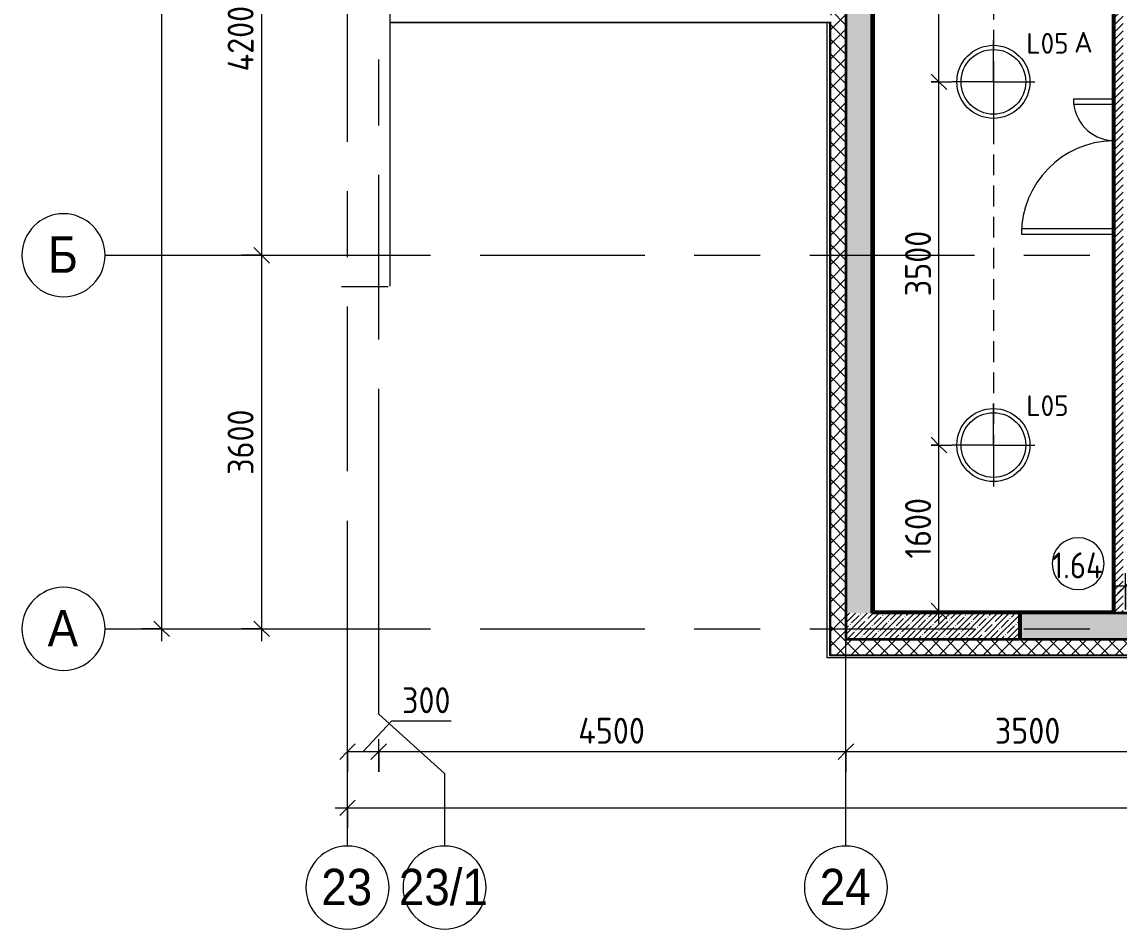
# Model space of a CAD drawing. Header units: millimetres. Extents: x 81425 to 274970, y -8553 to 29000.
# Drawn here: x 81425 to 91990, y -2893 to 5848 of the extents above; entities that cross this region are included whole.
import ezdxf

# ---------------------------------------------------------------- set-up
doc = ezdxf.new("R2010")
doc.units = ezdxf.units.MM
doc.linetypes.add('ADSK_Штрих_ш2 п1', pattern=[300, 200, -100])
doc.linetypes.add('Осевая', pattern=[3175, 635, -476.25, 1587.5, -476.25])
for name, color, linetype, lineweight in [('A-ANNO-DIMS', 7, 'Continuous', 9), ('A-ANNO-DIMS-100', 7, 'Continuous', 9), ('A-ANNO-NOTE', 7, 'Continuous', 9), ('A-AREA-IDEN', 7, 'Continuous', 9), ('A-DETL-2', 7, 'ADSK_Штрих_ш2 п1', 9), ('A-DETL-GENF', 7, 'Continuous', 9), ('A-DOOR', 7, 'Continuous', 9), ('A-DOOR-1', 7, 'Continuous', 13), ('A-GLAZ', 7, 'Continuous', 9), ('A-GLAZ-1', 7, 'Continuous', 13), ('A-WALL', 7, 'Continuous', 9), ('E-LITE-EQPM-IDEN', 7, 'Continuous', 9), ('I-WALL', 7, 'Continuous', 9), ('Оси', 7, 'Continuous', 9), ('Оси-1', 7, 'Continuous', 20), ('Оси-2', 7, 'Осевая', 9)]:
    doc.layers.add(name, color=color, linetype=linetype, lineweight=lineweight)
for name, color, linetype, lineweight, true_color in [('A-WALL-1', 7, 'Continuous', 35, 0x3c3c3c), ('A-WALL-2', 7, 'Continuous', 25, 0x3c3c3c), ('A-WALL-4', 7, 'Continuous', 13, 0x3c3c3c), ('A-WALL-FNSH-1', 7, 'Continuous', 9, 0x3c3c3c), ('A-WALL-FNSH-2', 7, 'Continuous', 13, 0x3c3c3c), ('G-ANNO-TEXT-1', 1, 'Continuous', 9, 0xff0000)]:
    doc.layers.add(name, color=color, linetype=linetype, lineweight=lineweight, true_color=true_color)
doc.styles.add('Arial', font='arial.ttf', dxfattribs={"width": 0.9, "height": 350})
doc.styles.add('GOST Common', font='GOST_Common.ttf', dxfattribs={"height": 200})
doc.styles.add('GOST Common_1', font='GOST_Common.ttf', dxfattribs={"width": 0.9, "height": 250})
doc.styles.add('ISOCPEUR', font='isocpeur.ttf', dxfattribs={"width": 0.9, "height": 250})
doc.styles.add('ISOCPEUR_1', font='isocpeur.ttf', dxfattribs={"height": 200})
doc.dimstyles.new('ISO-2_5_0_9К_БОЛЬШОЙ', dxfattribs={"dimscale": 304.8, "dimtxt": 248.995294, "dimasz": 0.492126, "dimexe": 0.393701, "dimexo": 0.984252, "dimgap": 0, "dimtad": 1, "dimdec": 0, "dimrnd": 10, "dimzin": 0, "dimdsep": 46, "dimtxsty": 'ISOCPEUR', "dimblk1": 'OBLIQUE', "dimblk2": 'OBLIQUE', "dimsah": 1, "dimcen": 0.09, "dimdle": 0.393701, "dimazin": 0, "dimtfac": 1, "dimtdec": 4, "dimtix": 1, "dimtmove": 1, "dimatfit": 3, "dimfxl": 1, "dimtvp": 1, "dimtolj": 1, "dimtzin": 0, "dimarcsym": 2})
doc.dimstyles.new('ISO-2_5_0_9К_БОЛЬШОЙ_1', dxfattribs={"dimscale": 304.8, "dimtxt": 248.995294, "dimasz": 0.492126, "dimexe": 0.393701, "dimexo": 0.984252, "dimgap": 0, "dimtad": 1, "dimdec": 0, "dimrnd": 10, "dimzin": 0, "dimdsep": 46, "dimtxsty": 'ISOCPEUR', "dimblk1": 'OBLIQUE', "dimblk2": 'OBLIQUE', "dimsah": 1, "dimcen": 0.09, "dimdle": 0.393701, "dimazin": 0, "dimtfac": 1, "dimtdec": 4, "dimtix": 1, "dimtmove": 0, "dimatfit": 3, "dimfxl": 1, "dimtvp": 1, "dimtolj": 1, "dimtzin": 0, "dimarcsym": 2})
doc.dimstyles.new('ISO-2_5_0_9К_БОЛЬШОЙ_2', dxfattribs={"dimscale": 304.8, "dimtxt": 248.995294, "dimasz": 0.492126, "dimexe": 0.393701, "dimexo": 0.984252, "dimgap": 0, "dimtad": 1, "dimdec": 0, "dimrnd": 10, "dimzin": 0, "dimdsep": 46, "dimtxsty": 'ISOCPEUR', "dimblk1": 'OBLIQUE', "dimblk2": 'OBLIQUE', "dimsah": 1, "dimcen": 0.09, "dimdle": 0.393701, "dimazin": 0, "dimtfac": 1, "dimtdec": 4, "dimtix": 1, "dimtmove": 2, "dimatfit": 3, "dimfxl": 1, "dimtvp": 1, "dimtolj": 1, "dimtzin": 0, "dimarcsym": 2})
pattern_1 = [(45, (0, 0), (-70.71068, 70.71068), []), (135, (0, 0), (-70.71068, -70.71068), [])]
pattern_2 = [(45, (0, 0), (-57.024626, 57.024626), []), (45, (57.025, 0), (-57.024626, 57.024626), [100.806, -20.161, 3.353, -16.808])]
pattern_3 = [(0, (0, 0), (121.92, 30.48), [10.058, -81.382, 10.058, -81.382, -487.68]), (0, (0, 0), (121.92, 30.48), [-182.88, 10.058, -172.822, 10.058, -81.382, -213.36]), (0, (0, 0), (121.92, 30.48), [-457.2, 10.058, -50.902, 10.058, -142.342]), (120, (45.72, 15.24), (-87.356454, 90.345817), [10.058, -81.382, 10.058, -81.382, -487.68]), (120, (45.72, 15.24), (-87.356454, 90.345817), [-182.88, 10.058, -172.822, 10.058, -81.382, -213.36]), (120, (45.72, 15.24), (-87.356454, 90.345817), [-457.2, 10.058, -50.902, 10.058, -142.342]), (240, (60.96, 76.2), (-34.563546, -120.825817), [10.058, -81.382, 10.058, -81.382, -487.68]), (240, (60.96, 76.2), (-34.563546, -120.825817), [-182.88, 10.058, -172.822, 10.058, -81.382, -213.36]), (240, (60.96, 76.2), (-34.563546, -120.825817), [-457.2, 10.058, -50.902, 10.058, -142.342])]

# ---------------------------------------------------------------- blocks, each defined once
blk = doc.blocks.new('110_Дверь_СКБ_2Ст - Д-5_п_ Из игровой в коридор-32215844-План расстановки осветительного оборудования 1 этажа в осях 23-33')
at = {"layer": 'A-DOOR'}
for centre, radius, start, end in [((-638, 40), 900, 1.2776, 90), ((662, 40), 400, 90, 177.1167)]:
    blk.add_arc(centre, radius, start, end, dxfattribs=at)
at = {"layer": 'A-DOOR-1'}
for p, q in [((-638, 940), (-638, 60)), ((-588, 940), (-638, 940)), ((-588, 60), (-588, 940)), ((662, 440), (612, 440)), ((612, 440), (612, 60)), ((662, 60), (662, 440))]:
    blk.add_line(p, q, dxfattribs=at)
blk = doc.blocks.new('120_Окно_СКБ_1Ст - 120_Окно_СКБ_1Ст 900х2500_h_ с форточкой-22876038-План расстановки осветительного оборудования 1 этажа в осях 23-33')
at = {"layer": 'A-GLAZ-1'}
blk.add_line((450, -127), (440, -127), dxfattribs=at)
blk = doc.blocks.new('DET_L_Линия разрыва - М100-30654842-План расстановки осветительного оборудования 1 этажа в осях 23-33')
at = {"layer": 'A-DETL-GENF'}
blk.add_line((24080, 0), (12340, 0), dxfattribs=at)
blk = doc.blocks.new('Ось сетки - D8-29747960-План расстановки осветительного оборудования 1 этажа в осях 23-33')
at = {"layer": 'Оси-1'}
for start, end in [(360, 180), (180, 360)]:
    blk.add_arc((0, 0), 4, start, end, dxfattribs=at)
blk = doc.blocks.new('DIMBLOCK1-План расстановки осветительного оборудования 1 этажа в осях 23-33')
at = {"layer": 'A-ANNO-DIMS-100'}
for p, q in [((84985, -890), (84710, -1183)), ((85559, -890), (84985, -890)), ((84560, -1377), (84560, -1063)), ((84860, -1377), (84860, -1063)), ((84560, -1183), (84860, -1183)), ((84560, -1183), (84560, -1377)), ((84860, -1183), (84860, -1377))]:
    blk.add_line(p, q, dxfattribs=at)
at = {"layer": 'A-ANNO-DIMS-100', "lineweight": 20}
for p, q in [((84560, -1183), (84635, -1108)), ((84860, -1183), (84935, -1108)), ((84560, -1183), (84485, -1258)), ((84860, -1183), (84785, -1258))]:
    blk.add_line(p, q, dxfattribs=at)
at = {"layer": 'A-ANNO-DIMS-100', "color": 0, "insert": (85085, -563), "char_height": 250, "width": 568.86, "attachment_point": 1, "line_spacing_factor": 1.149209, "style": 'ISOCPEUR'}
blk.add_mtext('300', dxfattribs=at)
blk = doc.blocks.new('_Oblique')
at = {"color": 0, "linetype": 'ByBlock', "lineweight": -2}
blk.add_line((-0.5, -0.5), (0.5, 0.5), dxfattribs=at)
blk = doc.blocks.new('DIMBLOCK2-План расстановки осветительного оборудования 1 этажа в осях 23-33')
at = {"layer": 'A-ANNO-DIMS-100'}
for p, q in [((84860, -1377), (84860, -1063)), ((89360, -1377), (89360, -1063)), ((84860, -1183), (89360, -1183)), ((84860, -1183), (84860, -1377)), ((89360, -1183), (89360, -1377))]:
    blk.add_line(p, q, dxfattribs=at)
at = {"layer": 'A-ANNO-DIMS-100', "lineweight": 20}
for p, q in [((84860, -1183), (84935, -1108)), ((89360, -1183), (89435, -1108)), ((84860, -1183), (84785, -1258)), ((89360, -1183), (89285, -1258))]:
    blk.add_line(p, q, dxfattribs=at)
at = {"layer": 'A-ANNO-DIMS-100', "color": 0, "insert": (86782, -857), "char_height": 250, "width": 787.21, "attachment_point": 1, "line_spacing_factor": 1.149209, "style": 'ISOCPEUR'}
blk.add_mtext('4500', dxfattribs=at)
blk = doc.blocks.new('DIMBLOCK3-План расстановки осветительного оборудования 1 этажа в осях 23-33')
at = {"layer": 'A-ANNO-DIMS-100'}
for p, q in [((89360, -1377), (89360, -1063)), ((92860, -1377), (92860, -1063)), ((89360, -1183), (92860, -1183)), ((89360, -1183), (89360, -1377)), ((92860, -1183), (92860, -1377))]:
    blk.add_line(p, q, dxfattribs=at)
at = {"layer": 'A-ANNO-DIMS-100', "lineweight": 20}
for p, q in [((89360, -1183), (89435, -1108)), ((92860, -1183), (92935, -1108)), ((89360, -1183), (89285, -1258)), ((92860, -1183), (92785, -1258))]:
    blk.add_line(p, q, dxfattribs=at)
at = {"layer": 'A-ANNO-DIMS-100', "color": 0, "insert": (90794, -857), "char_height": 250, "width": 758.48, "attachment_point": 1, "line_spacing_factor": 1.149209, "style": 'ISOCPEUR'}
blk.add_mtext('3500', dxfattribs=at)
blk = doc.blocks.new('DIMBLOCK23-План расстановки осветительного оборудования 1 этажа в осях 23-33')
at = {"layer": 'A-ANNO-DIMS-100', "lineweight": 20}
for p, q in [((83732, 7800), (83657, 7875)), ((83732, 7800), (83807, 7725)), ((83732, 3600), (83657, 3675)), ((83732, 3600), (83807, 3525))]:
    blk.add_line(p, q, dxfattribs=at)
at = {"layer": 'A-ANNO-DIMS-100'}
for p, q in [((83538, 7800), (83852, 7800)), ((83732, 7800), (83538, 7800)), ((83732, 7800), (83732, 3600)), ((83538, 3600), (83852, 3600)), ((83732, 3600), (83538, 3600))]:
    blk.add_line(p, q, dxfattribs=at)
at = {"layer": 'A-ANNO-DIMS-100', "color": 0, "insert": (83405, 5372), "char_height": 250, "width": 787.21, "attachment_point": 1, "rotation": 90, "line_spacing_factor": 1.149209, "style": 'ISOCPEUR'}
blk.add_mtext('4200', dxfattribs=at)
blk = doc.blocks.new('DIMBLOCK24-План расстановки осветительного оборудования 1 этажа в осях 23-33')
at = {"layer": 'A-ANNO-DIMS-100'}
for p, q in [((83538, 3600), (83852, 3600)), ((83732, 3600), (83538, 3600)), ((83732, 3600), (83732, -120)), ((83538, 0), (83852, 0)), ((83732, 0), (83538, 0))]:
    blk.add_line(p, q, dxfattribs=at)
at = {"layer": 'A-ANNO-DIMS-100', "lineweight": 20}
for p, q in [((83732, 3600), (83657, 3675)), ((83732, 3600), (83807, 3525)), ((83732, 0), (83657, 75)), ((83732, 0), (83807, -75))]:
    blk.add_line(p, q, dxfattribs=at)
at = {"layer": 'A-ANNO-DIMS-100', "color": 0, "insert": (83405, 1484), "char_height": 250, "width": 758.48, "attachment_point": 1, "rotation": 90, "line_spacing_factor": 1.149209, "style": 'ISOCPEUR'}
blk.add_mtext('3600', dxfattribs=at)
blk = doc.blocks.new('DIMBLOCK25-План расстановки осветительного оборудования 1 этажа в осях 23-33')
at = {"layer": 'A-ANNO-DIMS-100', "lineweight": 20}
for p, q in [((82770, 27000), (82695, 27075)), ((82770, 27000), (82845, 26925)), ((82770, 0), (82695, 75)), ((82770, 0), (82845, -75))]:
    blk.add_line(p, q, dxfattribs=at)
at = {"layer": 'A-ANNO-DIMS-100'}
for p, q in [((82770, 27120), (82770, -120)), ((82576, 27000), (82890, 27000)), ((82770, 27000), (82576, 27000)), ((82576, 0), (82890, 0)), ((82770, 0), (82576, 0))]:
    blk.add_line(p, q, dxfattribs=at)
at = {"layer": 'A-ANNO-DIMS-100', "color": 0, "insert": (82443, 13572), "char_height": 250, "width": 948.1, "attachment_point": 1, "rotation": 90, "line_spacing_factor": 1.149209, "style": 'ISOCPEUR'}
blk.add_mtext('27000', dxfattribs=at)
blk = doc.blocks.new('DIMBLOCK33-План расстановки осветительного оборудования 1 этажа в осях 23-33')
at = {"layer": 'A-ANNO-DIMS-100', "lineweight": 20}
for p, q in [((90255, 1771), (90180, 1846)), ((90255, 1771), (90330, 1696)), ((90255, 171), (90180, 246)), ((90255, 171), (90330, 96))]:
    blk.add_line(p, q, dxfattribs=at)
at = {"layer": 'A-ANNO-DIMS-100'}
for p, q in [((90182, 1771), (90375, 1771)), ((90255, 1771), (90182, 1771)), ((90255, 51), (90255, 1771)), ((90449, 171), (90135, 171)), ((90255, 171), (90449, 171))]:
    blk.add_line(p, q, dxfattribs=at)
at = {"layer": 'A-ANNO-DIMS-100', "color": 0, "insert": (89929, 677), "char_height": 250, "width": 706.76, "attachment_point": 1, "rotation": 90, "line_spacing_factor": 1.149209, "style": 'ISOCPEUR'}
blk.add_mtext('1600', dxfattribs=at)
blk = doc.blocks.new('DIMBLOCK34-План расстановки осветительного оборудования 1 этажа в осях 23-33')
at = {"layer": 'A-ANNO-DIMS-100', "lineweight": 20}
for p, q in [((90255, 5271), (90180, 5346)), ((90255, 5271), (90330, 5196)), ((90255, 1771), (90180, 1846)), ((90255, 1771), (90330, 1696))]:
    blk.add_line(p, q, dxfattribs=at)
at = {"layer": 'A-ANNO-DIMS-100'}
for p, q in [((90182, 5271), (90375, 5271)), ((90255, 5271), (90182, 5271)), ((90255, 1771), (90255, 5271)), ((90182, 1771), (90375, 1771)), ((90255, 1771), (90182, 1771))]:
    blk.add_line(p, q, dxfattribs=at)
at = {"layer": 'A-ANNO-DIMS-100', "color": 0, "insert": (89929, 3205), "char_height": 250, "width": 758.48, "attachment_point": 1, "rotation": 90, "line_spacing_factor": 1.149209, "style": 'ISOCPEUR'}
blk.add_mtext('3500', dxfattribs=at)
blk = doc.blocks.new('DIMBLOCK35-План расстановки осветительного оборудования 1 этажа в осях 23-33')
at = {"layer": 'A-ANNO-DIMS-100'}
for p, q in [((90255, 5271), (90255, 8891)), ((90182, 8771), (90375, 8771)), ((90255, 8771), (90182, 8771)), ((90182, 5271), (90375, 5271)), ((90255, 5271), (90182, 5271))]:
    blk.add_line(p, q, dxfattribs=at)
at = {"layer": 'A-ANNO-DIMS-100', "lineweight": 20}
for p, q in [((90255, 8771), (90180, 8846)), ((90255, 8771), (90330, 8696)), ((90255, 5271), (90180, 5346)), ((90255, 5271), (90330, 5196))]:
    blk.add_line(p, q, dxfattribs=at)
at = {"layer": 'A-ANNO-DIMS-100', "color": 0, "insert": (89929, 6705), "char_height": 250, "width": 758.48, "attachment_point": 1, "rotation": 90, "line_spacing_factor": 1.149209, "style": 'ISOCPEUR'}
blk.add_mtext('3500', dxfattribs=at)
blk = doc.blocks.new('DIMBLOCK38-План расстановки осветительного оборудования 1 этажа в осях 23-33')
at = {"layer": 'A-ANNO-DIMS-100'}
for p, q in [((92051, 185), (92051, 536)), ((93251, 462), (93251, 296)), ((93251, 416), (93251, 462)), ((91931, 416), (93251, 416)), ((92051, 416), (92051, 185))]:
    blk.add_line(p, q, dxfattribs=at)
at = {"layer": 'A-ANNO-DIMS-100', "lineweight": 20}
for p, q in [((92051, 416), (92126, 491)), ((93251, 416), (93326, 491)), ((92051, 416), (91976, 341)), ((93251, 416), (93176, 341))]:
    blk.add_line(p, q, dxfattribs=at)
at = {"layer": 'A-ANNO-DIMS-100', "color": 0, "insert": (92357, 742), "char_height": 250, "width": 706.76, "attachment_point": 1, "line_spacing_factor": 1.149209, "style": 'ISOCPEUR'}
blk.add_mtext('1200', dxfattribs=at)
blk = doc.blocks.new('Марка_Помещения - Номер-25198446-План расстановки осветительного оборудования 1 этажа в осях 23-33')
at = {"layer": 'A-AREA-IDEN'}
for start, end in [(360, 180), (180, 360)]:
    blk.add_arc((0, 0), 2.5, start, end, dxfattribs=at)
blk = doc.blocks.new('DIMBLOCK142-План расстановки осветительного оборудования 1 этажа в осях 23-33')
at = {"layer": 'A-ANNO-DIMS-100'}
for p, q in [((84560, -1919), (84560, -1605)), ((125010, -1919), (125010, -1605)), ((84440, -1725), (125130, -1725)), ((84560, -1725), (84560, -1919)), ((125010, -1725), (125010, -1919))]:
    blk.add_line(p, q, dxfattribs=at)
at = {"layer": 'A-ANNO-DIMS-100', "lineweight": 20}
for p, q in [((84560, -1725), (84635, -1650)), ((125010, -1725), (125085, -1650)), ((84560, -1725), (84485, -1800)), ((125010, -1725), (124935, -1800))]:
    blk.add_line(p, q, dxfattribs=at)
at = {"layer": 'A-ANNO-DIMS-100', "color": 0, "insert": (104366, -1398), "char_height": 250, "width": 1005.56, "attachment_point": 1, "line_spacing_factor": 1.149209, "style": 'ISOCPEUR'}
blk.add_mtext('40450', dxfattribs=at)

msp = doc.modelspace()

# ---------------------------------------------------------------- hatches: boundary and pattern name
at = {"layer": 'A-WALL'}
h = msp.add_hatch(dxfattribs=at)
h.set_pattern_fill('FP_4', color=256, style=0, pattern_type=2)
h.set_pattern_definition(pattern_1)
h.paths.add_polyline_path([(89360, -100), (89360, 7500), (89260, 7500), (89260, 7650), (89210, 7650), (89210, -100)])
h = msp.add_hatch(dxfattribs=at)
h.set_pattern_fill('FP_4', color=256, style=0, pattern_type=2)
h.set_pattern_definition(pattern_1)
h.paths.add_polyline_path([(124445.1, -250), (125080, -250), (125080, -100), (89210, -100), (89210, -250), (121782.2, -250)])
at = {"layer": 'I-WALL'}
h = msp.add_hatch(dxfattribs=at)
h.set_pattern_fill('FP_38', color=256, style=0, pattern_type=2)
h.set_pattern_definition(pattern_3)
h.paths.add_polyline_path([(89610, 150), (89630, 150), (89630, 10380), (89610, 10380), (89610, 2656.2)])
h = msp.add_hatch(dxfattribs=at)
h.set_pattern_fill('FP_38', color=256, style=0, pattern_type=2)
h.set_pattern_definition(pattern_3)
h.paths.add_polyline_path([(91930, 170), (91950, 170), (91950, 10400), (91930, 10400), (91930, 171)])
h = msp.add_hatch(dxfattribs=at)
h.set_pattern_fill('FP_2', color=256, style=0, pattern_type=2)
h.set_pattern_definition([(45, (0, 0), (-35.35534, 35.35534), [])])
h.paths.add_polyline_path([(91991, 150), (92030, 150), (92030, 10400), (91950, 10400), (91950, 150)])
h = msp.add_hatch(dxfattribs=at)
h.set_pattern_fill('FP_1', color=256, style=0, pattern_type=2)
h.set_pattern_definition(pattern_2)
h.paths.add_polyline_path([(89360, 150), (89610, 150), (89610, 7700), (89360, 7700), (89360, 2656.2)])
h = msp.add_hatch(dxfattribs=at)
h.set_pattern_fill('FP_1', color=256, style=0, pattern_type=2)
h.set_pattern_definition(pattern_2)
h.paths.add_polyline_path([(90493.1, -100), (91030, -100), (91030, 150), (89360, 150), (89360, -100), (89827.3, -100)])
h = msp.add_hatch(dxfattribs=at)
h.set_pattern_fill('FP_38', color=256, style=0, pattern_type=2)
h.set_pattern_definition(pattern_3)
h.paths.add_polyline_path([(89827.3, 150), (91950, 150), (91950, 170), (89630, 170), (89630, 150)])
h = msp.add_hatch(dxfattribs=at)
h.set_pattern_fill('FP_1', color=256, style=0, pattern_type=2)
h.set_pattern_definition(pattern_2)
h.paths.add_polyline_path([(123730, -100), (123730, 150), (102630, 150), (102630, -100), (121782.2, -100)])
h.paths.add_polyline_path([(101144.7, -100), (101730, -100), (101730, 150), (99930, 150), (99930, -100), (100479, -100)])
h.paths.add_polyline_path([(98481.8, -100), (99030, -100), (99030, 150), (94530, 150), (94530, -100), (98148.9, -100)])
h.paths.add_polyline_path([(93630, -100), (93630, 150), (91040, 150), (91040, -100), (93156, -100)])

# ---------------------------------------------------------------- linework, layer by layer
at = {"layer": 'A-ANNO-NOTE'}
for p, q in [((90780, 5271), (90780, 5671)), ((90780, 5271), (90380, 5271)), ((90780, 5271), (90780, 4871)), ((90780, 5271), (91180, 5271)), ((90780, 1771), (90780, 2171)), ((90780, 1771), (90380, 1771)), ((90780, 1771), (90780, 1371)), ((90780, 1771), (91180, 1771))]:
    msp.add_line(p, q, dxfattribs=at)
for centre, radius in [((90780, 5271), 352), ((90780, 5271), 311.5), ((90780, 1771), 352), ((90780, 1771), 311.5)]:
    msp.add_circle(centre, radius, dxfattribs=at)
at = {"layer": 'A-DETL-2'}
msp.add_line((90780, 8771), (90780, 1784.9), dxfattribs=at)
at = {"layer": 'A-WALL'}
for p, q in [((89180, -280), (89180, 5842)), ((89202, 5842), (89202, 5847)), ((89210, 5850), (89210, -250)), ((108030, -280), (89180, -280)), ((89210, -250), (125230, -250))]:
    msp.add_line(p, q, dxfattribs=at)
at = {"layer": 'A-WALL-1'}
for p, q in [((89360, 10600), (89360, -100)), ((89610, 150), (89610, 10600)), ((91030, 150), (89610, 150)), ((91030, -100), (91030, 150)), ((93630, 150), (91040, 150)), ((91040, 150), (91040, -100)), ((89360, -100), (91030, -100)), ((91040, -100), (93630, -100))]:
    msp.add_line(p, q, dxfattribs=at)
at = {"layer": 'A-WALL-2'}
for p, q in [((89630, 10380), (89630, 170)), ((91930, 170), (91930, 10380)), ((91950, 150), (91950, 10400)), ((89630, 170), (91930, 170)), ((91030, 150), (91950, 150))]:
    msp.add_line(p, q, dxfattribs=at)
at = {"layer": 'A-WALL-4'}
msp.add_line((91040, -100), (89360, -100), dxfattribs=at)
at = {"layer": 'A-WALL-FNSH-1'}
for p, q in [((84970.7, 5842), (89202, 5842)), ((89202, 5842), (89202, -258)), ((84501.5, 3300), (84950, 3300)), ((89202, -258), (125238, -258))]:
    msp.add_line(p, q, dxfattribs=at)
at = {"layer": 'A-WALL-FNSH-2'}
for p, q in [((89631, 171), (89631, 10380)), ((91929, 10379), (91929, 171)), ((84970.7, 5847), (89207, 5847)), ((89207, 5847), (89207, -253)), ((89631, 171), (91930, 171)), ((89207, -253), (125233, -253))]:
    msp.add_line(p, q, dxfattribs=at)
at = {"layer": 'I-WALL'}
msp.add_line((91040, -48), (91030, -48), dxfattribs=at)
at = {"layer": 'Оси'}
for p, q in [((82224.5, 3600), (84724.5, 3600)), ((84860, -823.2), (84860, 1676.8)), ((84560, -2093.2), (84560, 406.8)), ((89360, -2093.2), (89360, 406.8)), ((82224.5, 0), (84724.5, 0)), ((84860, -823.2), (85495, -1393)), ((85495, -1393), (85495, -2093.2))]:
    msp.add_line(p, q, dxfattribs=at)
at = {"layer": 'Оси-2'}
for p, q in [((84560, 406.8), (84560, 19415.1)), ((84860, 1676.8), (84860, 19415.1)), ((89360, 406.8), (89360, 19415.1)), ((84724.5, 3600), (122788, 3600)), ((84724.5, 0), (122788, 0))]:
    msp.add_line(p, q, dxfattribs=at)

# ---------------------------------------------------------------- block references
at = {"layer": 'A-AREA-IDEN', "xscale": 99.99999999999993, "yscale": 99.99999999999993, "zscale": 99.99999999999993}
msp.add_blockref('Марка_Помещения - Номер-25198446-План расстановки осветительного оборудования 1 этажа в осях 23-33', (91596.2, 628.1), dxfattribs=at)
at = {"layer": 'A-DETL-GENF', "rotation": 270.0000000000003}
msp.add_blockref('DET_L_Линия разрыва - М100-30654842-План расстановки осветительного оборудования 1 этажа в осях 23-33', (84970.7, 27380.8), dxfattribs=at)
at = {"layer": 'A-DOOR', "rotation": 89.99999999999991}
msp.add_blockref('110_Дверь_СКБ_2Ст - Д-5_п_ Из игровой в коридор-32215844-План расстановки осветительного оборудования 1 этажа в осях 23-33', (91990, 4442.5), dxfattribs=at)
at = {"layer": 'A-GLAZ', "rotation": 180}
msp.add_blockref('120_Окно_СКБ_1Ст - 120_Окно_СКБ_1Ст 900х2500_h_ с форточкой-22876038-План расстановки осветительного оборудования 1 этажа в осях 23-33', (91480, -175), dxfattribs=at)
at = {"layer": 'Оси-1', "xscale": 99.99999999999993, "yscale": 99.99999999999993, "zscale": 99.99999999999993, "rotation": 269.9999999999994}
for p in [(81824.5, 3600), (81824.5, 0)]:
    msp.add_blockref('Ось сетки - D8-29747960-План расстановки осветительного оборудования 1 этажа в осях 23-33', p, dxfattribs=at)
at = {"layer": 'Оси-1', "xscale": 99.99999999999993, "yscale": 99.99999999999993, "zscale": 99.99999999999993}
for p in [(84560, -2493.2), (85495, -2493.2), (89360, -2493.2)]:
    msp.add_blockref('Ось сетки - D8-29747960-План расстановки осветительного оборудования 1 этажа в осях 23-33', p, dxfattribs=at)

# ---------------------------------------------------------------- texts
at = {"layer": 'A-AREA-IDEN', "insert": (91345.4, 736.6), "char_height": 250, "width": 627.721, "attachment_point": 1, "style": 'GOST Common_1'}
msp.add_mtext('1.64', dxfattribs=at)
at = {"layer": 'E-LITE-EQPM-IDEN', "char_height": 200, "width": 529.114, "attachment_point": 1, "style": 'GOST Common'}
for insert in [(91097.2, 5741.8), (91097.2, 2250.3)]:
    msp.add_mtext('L05', dxfattribs=dict(at, insert=insert))
at = {"layer": 'G-ANNO-TEXT-1', "insert": (91556.7, 5753.4), "char_height": 200, "width": 224.472, "attachment_point": 1, "style": 'ISOCPEUR_1'}
msp.add_mtext('\\fISOCPEUR|b0|i0|c204|p34|;А', dxfattribs=at)
at = {"layer": 'Оси', "char_height": 350, "attachment_point": 1, "style": 'Arial'}
for s, insert, width in [('\\fArial|b0|i0|c204|p34|;\\W.9;Б', (81674.9, 3781), 353.544), ('\\fArial|b0|i0|c204|p34|;\\W.9;А', (81671.7, 181), 360.759), ('23', (84307.4, -2312.5), 606.076), ('23/1', (85054.7, -2312.5), 1060.633), ('24', (89107.4, -2312.5), 606.076)]:
    msp.add_mtext(s, dxfattribs=dict(at, insert=insert, width=width))

# ---------------------------------------------------------------- dimensions: what is measured, and where the dimension line sits
at = {"layer": 'A-ANNO-DIMS'}
dim = msp.add_linear_dim(base=(82770, 0), p1=(82876.1, 27000), p2=(82876.1, 0), angle=90, dimstyle='ISO-2_5_0_9К_БОЛЬШОЙ_2', override={"dimpost": '<>', "dimfxl": 26999.999823}, dxfattribs=at)
dim.commit()
dim.dimension.update_dxf_attribs({"geometry": 'DIMBLOCK25-План расстановки осветительного оборудования 1 этажа в осях 23-33', "text_midpoint": (82610.1, 14046), "dimtype": 160, "text_rotation": 90})
for base, p1, p2, override, picture, middle in [((90255.4, 8771), (90482.5, 5271), (90482.5, 8771), {"dimpost": '<>', "dimfxl": 3500}, 'DIMBLOCK35-План расстановки осветительного оборудования 1 этажа в осях 23-33', (90130.4, 7021)), ((83731.8, 3600), (83837.9, 7800), (83837.9, 3600), {"dimpost": '<>', "dimfxl": 4200}, 'DIMBLOCK23-План расстановки осветительного оборудования 1 этажа в осях 23-33', (83606.8, 5700)), ((90255.4, 5271), (90482.5, 1771), (90482.5, 5271), {"dimpost": '<>', "dimfxl": 3500}, 'DIMBLOCK34-План расстановки осветительного оборудования 1 этажа в осях 23-33', (90130.4, 3521)), ((83731.8, 0), (83837.9, 3600), (83837.9, 0), {"dimpost": '<>', "dimfxl": 3600}, 'DIMBLOCK24-План расстановки осветительного оборудования 1 этажа в осях 23-33', (83606.8, 1800)), ((90255.4, 1771), (90149.4, 171), (90482.5, 1771), {"dimpost": '<>', "dimfxl": 1634.311988}, 'DIMBLOCK33-План расстановки осветительного оборудования 1 этажа в осях 23-33', (90130.4, 971))]:
    dim = msp.add_linear_dim(base=base, p1=p1, p2=p2, angle=90, dimstyle='ISO-2_5_0_9К_БОЛЬШОЙ_1', override=override, dxfattribs=at)
    dim.commit()
    dim.dimension.update_dxf_attribs({"geometry": picture, "text_midpoint": middle})
for base, p1, p2, override, picture, middle in [((93251, 415.6), (92051, 484.9), (93251, 761.5), {"dimpost": '<>', "dimfxl": 1231.466532}, 'DIMBLOCK38-План расстановки осветительного оборудования 1 этажа в осях 23-33', (92651, 540.6)), ((89360, -1183.3), (84860, -1077.2), (89360, -1077.2), {"dimpost": '<>', "dimfxl": 4500}, 'DIMBLOCK2-План расстановки осветительного оборудования 1 этажа в осях 23-33', (87110, -1058.3)), ((92860, -1183.3), (89360, -1077.2), (92860, -1077.2), {"dimpost": '<>', "dimfxl": 3500}, 'DIMBLOCK3-План расстановки осветительного оборудования 1 этажа в осях 23-33', (91110, -1058.3)), ((125010, -1724.9), (84560, -1618.8), (125010, -1618.8), {"dimpost": '<>', "dimfxl": 40450}, 'DIMBLOCK142-План расстановки осветительного оборудования 1 этажа в осях 23-33', (104785, -1599.9))]:
    dim = msp.add_linear_dim(base=base, p1=p1, p2=p2, dimstyle='ISO-2_5_0_9К_БОЛЬШОЙ_1', override=override, dxfattribs=at)
    dim.commit()
    dim.dimension.update_dxf_attribs({"geometry": picture, "text_midpoint": middle})
dim = msp.add_linear_dim(base=(84860, -1183.3), p1=(84560, -1077.2), p2=(84860, -1077.2), dimstyle='ISO-2_5_0_9К_БОЛЬШОЙ', override={"dimpost": '<>', "dimfxl": 300}, dxfattribs=at)
dim.commit()
dim.dimension.update_dxf_attribs({"geometry": 'DIMBLOCK1-План расстановки осветительного оборудования 1 этажа в осях 23-33', "text_midpoint": (85369.8, -729.9), "dimtype": 160})

doc.saveas('drawing.dxf')
